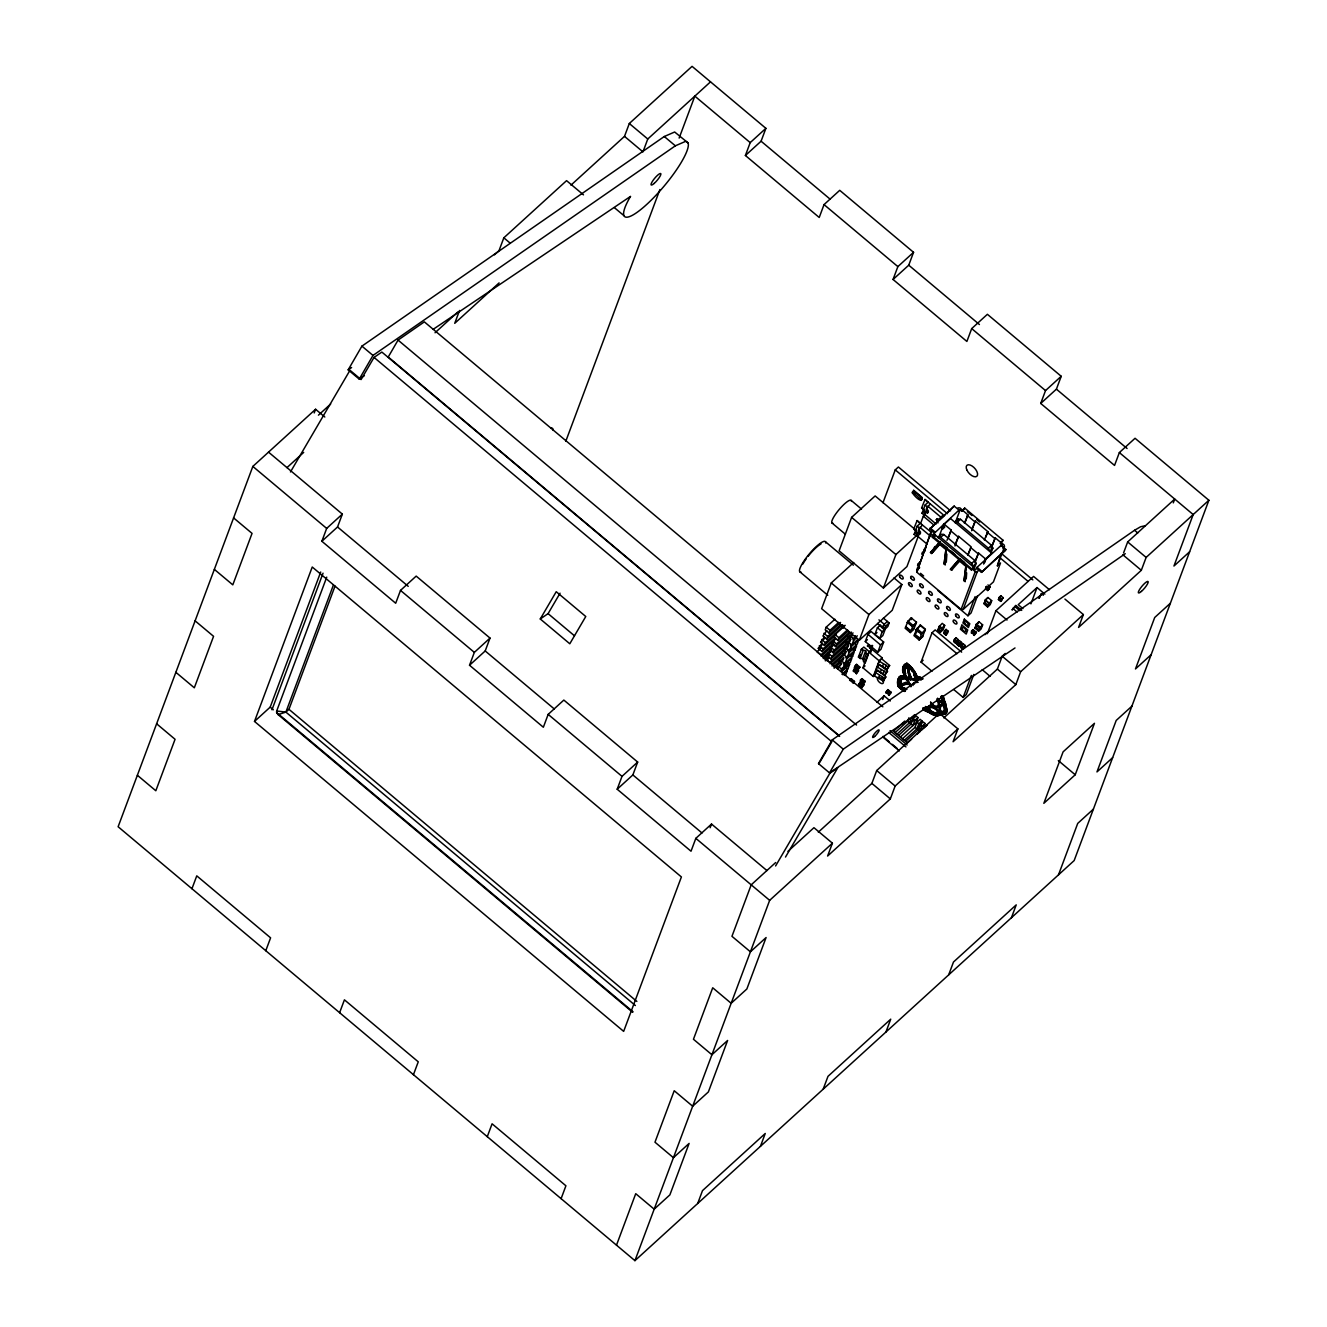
<?xml version="1.0" encoding="UTF-8"?>
<svg xmlns="http://www.w3.org/2000/svg" width="1327" height="1327" viewBox="0 0 1327 1327"><rect width="100%" height="100%" fill="white"/><g stroke="black" fill="none" stroke-linecap="round" stroke-linejoin="round"><path stroke-width="1.5" d="M902.178 677.931L902.327 677.798A1.791 0.912 47.7 0 0 901.215 678.429A1.742 0.896 47.7 0 0 900.403 679.308L900.253 679.457A1.742 0.896 47.7 0 1 901.066 678.578A1.791 0.912 47.7 0 1 902.178 677.931L902.194 677.715M905.047 666.9L905.18 667.365A1.725 0.879 47.7 0 0 904.351 668.36A1.675 0.863 47.7 0 0 903.919 669.554A1.758 0.896 47.7 0 0 904.002 671.064L904.069 670.981M900.27 679.291L899.656 680.287M904.632 670.981L905.429 673.685M910.488 677.301C908.63 671.877 911.052 681.215 911.666 678.396A27.9 14.282 47.7 0 1 908.713 669.107L908.398 668.426M899.938 684.068L900.104 683.919A2.123 1.078 47.7 0 0 900.353 682.559A2.472 1.261 47.7 0 0 900.851 681.249A1.791 0.912 47.7 0 0 901.232 680.22L901.68 679.009L901.215 680.369A1.791 0.912 47.7 0 1 900.701 681.381A2.472 1.261 47.7 0 1 900.204 682.692A2.123 1.078 47.7 0 1 899.938 684.068L900.469 684.4M899.689 686.125L899.656 684.832A1.974 1.012 47.7 0 1 899.54 683.189A1.841 0.945 47.7 0 1 899.524 681.713A1.908 0.979 47.7 0 1 899.806 680.635L899.872 680.32M946.35 548.98L945.239 564.954L944.111 563.992L946.101 548.134L940.528 543.456L931.604 553.492L930.476 552.546L939.914 541.93L930.476 552.546M946.101 548.134L944.111 563.992M946.317 562.101L946.881 554.105M966.288 565.717L965.177 581.69L964.032 580.728L966.039 564.871L960.466 560.193L959.521 561.056L965.094 565.733M966.039 564.871L964.032 580.728M966.255 578.837L966.67 572.849M914.535 677.168L914.95 676.554A2.007 1.028 47.7 0 1 914.32 674.514L913.59 673.452M914.701 677.035L914.701 677.782M901.315 684.699L901.531 684.185A40.291 20.618 47.7 0 1 905.213 682.592L905.976 682.294A40.291 20.618 47.7 0 1 908.381 682.111L908.547 681.962A4.031 2.057 47.7 0 0 903.704 678.412L901.962 679.291M904.948 670.251L905.86 667.746A2.621 1.344 47.7 0 0 906.739 666.618L906.59 666.768A2.621 1.344 47.7 0 1 905.694 667.879L905.279 668.99M905.346 672.524L905.694 674M922.331 524.945L918.234 530.369L919.926 533.653L917.173 533.205L916.111 536.042L914.121 534.366L917.206 526.122L920.341 523.269L931.62 532.575M919.694 533.968L920.523 532.077L918.865 529.805L919.827 527.234L931.305 536.871M930.227 503.845L926.13 509.269L927.59 512.869L925.068 512.106L924.007 514.926L922.016 513.25L925.101 505.023L928.236 502.17L943.149 514.694L939.052 520.118L936.298 519.67L937.99 522.954M927.59 512.869L928.419 510.978L926.76 508.705L927.722 506.118L940.644 516.966L939.052 520.118M936.945 521.893L937.161 518.774L939.682 519.554M900.403 679.308L899.806 680.635M905.014 670.4L905.512 668.957M324.816 417.01L315.577 409.263L252.843 466.424L118.12 826.738L634.936 1260.65L1074.157 860.576L1208.88 500.262L1135.049 438.275L1119.358 452.573L1114.547 465.429L1040.716 403.441L1045.527 390.586L1061.218 376.287L987.388 314.3L971.696 328.598L966.885 341.454L893.054 279.466L897.865 266.611L913.557 252.312L839.726 190.325L824.034 204.607L819.223 217.479L745.392 155.491L750.203 142.619L765.895 128.337L692.064 66.35L629.313 123.511L624.503 136.366L570.942 185.166M314.217 412.946L315.577 409.263M191.951 888.725L196.761 875.853L270.592 937.841L265.782 950.713M254.502 721.424L312.243 567.011L681.398 876.948L623.657 1031.378L254.502 721.424L270.194 707.142L320.703 572.02M766.89 870.545L711.521 824.05L695.829 838.349L691.019 851.221L617.188 789.233L632.863 774.935L637.673 762.063L563.842 700.075L548.167 714.374L543.357 727.246L469.526 665.242L485.201 650.96L490.011 638.088L416.18 576.1L400.505 590.399L395.695 603.254L321.864 541.267L326.674 528.411L342.349 514.113L268.518 452.125M321.864 541.267L337.539 526.985L342.349 514.113M271.969 709.763L323.042 573.181M632.581 1012.219L278.123 714.606A3.633 1.858 47.7 0 1 276.68 711.007L326.741 577.129M278.123 714.606L285.886 712.101L333.409 585.025M276.696 711.007L285.886 712.101L288.954 709.315L335.034 586.086M459.54 310.452L454.73 323.324L499.101 282.9M583.482 194.853L566.563 180.654L503.829 237.815L499.002 250.67L494.424 254.85M710.509 81.843L647.775 139.003L642.965 151.875L624.503 136.366M339.612 1012.7L344.423 999.828L418.254 1061.816L413.443 1074.688M469.526 665.242L474.336 652.386L490.011 638.088M565.816 441.194L659.901 189.545M679.142 138.074L694.834 96.141L750.203 142.619M745.392 155.491L761.084 141.209L765.895 128.337M487.274 1136.675L492.085 1123.803L565.916 1185.791L561.105 1198.663M617.188 789.233L621.998 776.361L637.673 762.063M893.054 279.466L908.746 265.184L913.557 252.312M710.144 827.733L711.521 824.05M916.277 530.468L875.14 495.933L851.619 517.364L839.112 550.821L883.4 588.01L906.938 566.579L918.748 534.98M853.725 562.482L831.266 582.935L821.629 608.678L859.282 640.294L892.225 610.287L901.862 584.543L894.016 577.958M832.195 642.268L822.06 651.507L818.295 648.339L822.193 643.014M835.96 634.77L824.366 645.32L820.6 642.168L824.498 636.844M826.804 630.673L822.906 635.981L826.671 639.15L842.612 624.635M834.915 619.228L826.223 627.124L825.228 629.811L828.993 632.979L840.572 622.429M822.06 651.507L823.072 648.82L834.65 638.27M824.366 645.32L825.377 642.633L844.204 625.498L843.192 628.185M826.671 639.15L827.683 636.462L840.721 624.586M828.993 632.979L829.989 630.292L838.681 622.38M882.969 502.734L895.261 469.874L898.396 467.004L950.58 510.829M831.05 650.462L827.152 655.787L830.918 658.938L849.744 641.804L850.74 639.116L848.235 637.026M833.356 644.292L829.458 649.6L833.223 652.768L852.05 635.616M851.47 632.083L835.546 646.581L831.78 643.429L835.678 638.105M845.216 625.349L835.081 634.571L834.086 637.259L837.851 640.41L847.986 631.188M830.918 658.938L831.929 656.251L850.74 639.116M833.223 652.768L834.235 650.081L853.062 632.929M835.546 646.581L836.541 643.894L849.579 632.034M837.851 640.41L838.846 637.723L847.538 629.811M616.491 1245.157L635.733 1193.686L654.194 1209.179L669.87 1194.881L689.111 1143.41L673.436 1157.708L654.974 1142.199L674.216 1090.728L692.677 1106.237L708.369 1091.939L727.611 1040.468L711.919 1054.749L693.457 1039.257L712.715 987.786L731.16 1003.278L746.852 988.997L766.094 937.526L750.418 951.807L731.957 936.315L751.198 884.844L775.681 862.533M838.996 661.725L841.517 663.815L837.602 669.14M843.607 649.384L846.128 651.457L845.117 654.145L832.095 666.021M845.913 643.197L848.434 645.287L847.439 647.974L830.055 663.799M842.745 669.455L844.37 665.142L851.884 658.275L850.275 662.604L842.745 669.455L837.967 666.668M845.05 663.284L846.676 658.955L854.206 652.104L852.581 656.434L845.05 663.284L840.273 660.498M842.595 654.311L847.372 657.114L848.981 652.784L856.512 645.917L855.533 643.877M849.678 650.927L851.287 646.614L858.818 639.747L857.209 644.076L849.678 650.927L844.901 648.14M847.207 641.953L851.984 644.756L853.593 640.427L856.612 637.69M849.512 635.782L854.289 638.569L855.368 635.699M912.395 493.097L913.59 490.343L922.298 497.658C922.149 508.573 900.436 478.533 921.353 500.179M849.579 664.462L842.048 671.313L841.069 669.272L848.6 662.405L849.579 664.462L847.97 668.775L846.294 668.592L847.273 670.633L845.664 674.962L843.989 674.763M847.372 657.114L854.887 650.247L856.512 645.917M859.282 640.294L868.92 614.55L901.862 584.543M914.237 494.208L915.166 491.687M913.971 494.424L914.917 491.902M883.4 588.01L895.907 554.553L916.741 535.461L917.803 532.641L920.324 533.404M855.218 667.962L853.079 670.931L856.131 672.955L856.711 671.412L854.605 669.637M857.972 670.268L856.396 671.694L856.396 673.718L858.552 670.749L854.422 667.332L856.578 664.363L859.896 667.149L857.74 670.118L857.756 668.095L859.315 666.668M861.306 649.351L865.652 650.844L862.782 658.54L860.145 658.474L858.436 657.031L861.306 649.351L863.827 647.062L870.628 652.784L871.955 649.268L882.289 657.943L878.756 661.874M850.607 680.32L851.188 678.76L854.505 681.564L853.924 683.106M853.709 671.462L856.578 664.363M865.287 641.571L867.974 634.356L871.109 631.503L883.666 642.036L880.979 649.251L877.827 652.104L865.287 641.571L867.377 639.664M634.936 1260.65L769.66 900.336L832.411 843.176L813.949 827.683L787.923 851.387M860.145 658.474L863.014 650.777M857.756 668.095L857.176 669.637L859.896 667.149M921.104 500.412L922.298 497.658M856.396 673.718L856.396 671.694M867.261 645.984L868.82 644.557L870.894 646.448L870.578 648.77L872.154 647.344M868.787 644.673L868.206 646.232L870.313 647.991M864.623 663.334L863.545 661.327L866.415 653.647L865.652 650.844M915.879 530.883L913.722 529.075L917.123 520.549L920.341 523.269M923.758 509.784L921.618 507.976L925.019 499.45L928.236 502.17M881.742 625.863L885.341 628.882L882.853 635.567L879.701 638.436L874.908 634.406L877.412 627.704L880.547 624.851M875.372 674.597L873.282 676.505L862.948 667.813L868.82 652.121L871.955 649.268M865.254 662.754L868.123 655.074L866.415 653.647M870.578 648.77L870.578 646.747L872.154 645.304M864.64 680.95L863.081 682.377L863.081 684.4L865.221 681.431L861.903 678.644L859.448 685.196L861.571 686.971L862.135 685.429L860.709 684.068L858.503 684.964L860.709 681.862L862.815 683.637L863.396 682.078L861.289 680.32M861.903 678.644L860.327 680.071L860.394 682.144L862.533 679.175M859.133 685.495L859.083 683.405M920.639 523.352L923.327 516.153L925.417 514.246M924.007 514.926L925.699 511.525L928.22 512.305M883.4 618.1L889.156 622.927L885.706 626.079L884.363 629.678L882.571 628.185L884.23 624.287L878.938 619.842M860.659 681.978L863.977 684.765L861.82 687.751L861.82 685.711L863.396 684.284M879.701 638.436L882.206 631.735L887.813 626.543L889.156 622.927M861.82 687.751L861.82 685.711M863.081 684.4L863.081 682.377M877.827 652.104L880.531 644.905L883.666 642.036M873.282 676.505L879.154 660.796L882.289 657.943M874.261 674.979L875.223 672.407L882.339 676.737L884.363 678.445L883.4 681.016L873.63 675.559M876.367 669.339L877.247 667.017L883.998 671.047L885.938 672.673L885.059 674.995L875.754 669.903M878.507 663.616L879.37 661.31L886.137 665.325L888.062 666.967L887.199 669.272L877.877 664.197M932.981 537.7L935.236 534.963L973.636 567.193L973.255 568.221L971.364 569.93L932.981 537.7L934.855 535.992L933.014 534.433L934.573 533.006L929.779 528.975L954.163 506.085L958.973 510.115L958.575 511.144L960.151 509.717L961.992 511.277L964.729 508.092L1003.129 540.338L1000.392 543.506L1002.233 545.049L1000.658 546.475L1001.056 545.447L1005.849 549.478L1005.468 550.506L981.466 572.368L976.672 568.338L977.054 567.309L1001.056 545.447M917.587 565.269L919.727 562.283L917.587 565.269L918.466 565.468M923.957 550.97L922.398 552.397L921.817 553.94L922.696 554.139M917.587 569.615L917.521 567.541L919.097 566.115M918.151 565.75L918.151 563.71M922.398 554.421L924.737 551.053M924.537 551.451L924.355 549.262L925.931 547.835M1000.74 554.586L997.373 565.833L1000.508 562.963L993.442 581.889L963.17 609.458L961.113 609.392L916.824 572.202L930.791 532.575L932.367 531.148M924.421 551.335L924.355 549.262M916.824 572.202L930.791 532.575M880.249 672.59L881.111 670.268M882.389 666.884L883.251 664.562M878.325 678.396L879.287 675.808M934.573 533.006L958.973 510.115M883.135 673.353L883.998 671.047M885.258 667.647L886.137 665.325M881.377 679.308L882.339 676.737M934.855 535.992L935.236 534.963M876.616 667.597L879.751 664.727L887.498 671.246L885.059 674.995M881.891 659.021L889.637 665.524L887.199 669.272M874.593 672.971L877.728 670.118L885.855 676.936L883.4 681.016M932.649 552.248L934.772 546.558M938.421 538.347L943.829 523.9M910.289 632.564L912.794 626.41L907.635 622.081L905.13 628.218L910.289 632.564L913.739 629.429L916.542 621.965M907.32 622.363L911.267 617.868L916.443 622.214L912.495 626.709L907.32 622.363L911.267 617.868M944.409 526.769L941.905 529.058L944.194 524.215L950.464 518.509L991.816 553.21L985.546 558.932L983.622 564.075M911.085 619.692L911.732 617.934M954.163 506.085L947.777 512.587M882.72 699.462L884.081 695.829L890.235 701.004M887.929 691.699L885.723 692.594L887.863 689.625L891.197 692.412L889.04 695.381L889.04 693.357L890.616 691.931M886.353 693.125L887.863 689.625M697.687 1203.489L702.497 1190.634L765.248 1133.474L760.437 1146.346M832.411 843.176L827.6 856.048L890.334 798.904L895.144 786.032L957.895 728.871L939.433 713.379L876.699 770.539L871.872 783.394L818.311 832.195M889.04 695.381L889.04 693.357M946.98 540.321L951.21 530.103L944.194 524.215M948.324 537.833L951.21 530.103M955.224 522.871L960.151 509.717M916.808 632.183L913.938 635.616L919.097 639.962L922.547 636.811M916.128 629.761L920.075 625.266L925.251 629.612L921.303 634.09L916.128 629.761L918.533 627.571M956.75 522.805L958.16 519.006L960.499 519.272L991.501 545.297L992.861 548.134L990.738 553.823M961.992 511.277L964.729 508.092M919.511 626.775L920.225 624.884L925.4 629.214L922.514 636.943M919.097 639.962L923.028 635.533M955.075 544.601L958.592 536.307L971.148 546.84L967.632 555.134M954.992 545.961L958.592 536.307M964.397 523.186L967.914 514.893L959.985 507.926L957.928 507.859M965.028 522.606L967.914 514.893M931.969 671.263L921.071 662.107L932.035 632.763L935.17 629.91L961.66 652.154M971.779 529.373L975.295 521.08L987.852 531.629L985.679 537.418M971.696 530.734L975.295 521.08M939.068 626.742L942.236 623.342L944.691 625.399L943.115 629.612L940.262 632.216L937.807 630.159L939.068 626.742L941.54 628.816L944.393 626.211M968.262 554.57L970.419 548.764M940.262 632.216L943.381 628.882M941.54 628.816L944.691 625.399M942.104 628.285L941.108 630.972L938.653 628.898M895.144 732.587L907.701 721.158L908.978 717.725M943.663 633.161L945.886 635.019L943.663 633.161L945.388 631.337M948.307 631.287L946.582 633.145L944.525 630.856L946.101 629.413L948.307 631.287L945.886 635.019M944.675 631.005L944.127 632.481L946.35 634.339L946.897 632.863L944.525 630.856M945.239 631.735L946.101 629.413M898.545 735.44L911.085 724.011L914.602 714.706L911.467 717.559L909.542 722.717L907.701 721.158M914.867 720.412L913.009 718.869L916.161 715.999L918.002 717.559L914.867 720.412L912.943 725.554L911.085 724.011M971.364 569.93L973.636 567.193M975.013 561.338L978.53 553.044L985.546 558.932M974.914 562.698L978.53 553.044M918.002 717.559L916.078 722.701L900.386 736.983M984.335 539.923L987.852 531.629M902.493 738.757L915.049 727.329L916.974 722.187L920.109 719.334L921.95 720.876L920.026 726.018L904.351 740.317M974.035 569.051L976.158 563.361L974.798 560.525L943.779 534.482L941.457 534.217L938.322 537.087L940.644 537.352L971.663 563.378L973.023 566.214L976.158 563.361M961.113 609.392L975.262 571.555L972.309 569.084M921.95 720.876L918.815 723.729L916.891 728.888L915.049 727.329M921.071 730.547L923.161 728.656L925.085 723.497L923.227 721.954L920.092 724.807L918.168 729.95L920.026 731.509L917.222 734.047M963.17 609.458L977.302 571.638L978.878 570.195M920.026 731.509L921.95 726.35L925.085 723.497M955.357 639.697L953.632 641.538L955.855 643.396L957.563 641.555M958.111 640.095L956.551 641.522L954.495 639.216L956.07 637.789L958.276 639.647L957.414 641.969M954.644 639.365L954.096 640.841L956.319 642.699L956.867 641.24L954.495 639.216M955.208 640.112L956.07 637.789M984.634 562.665L985.911 559.248M981.466 572.368L1005.849 549.478M991.004 548.051L995.233 537.817L1000.774 542.478L1000.392 543.506M955.855 643.396L953.781 641.123M956.551 641.522L958.276 639.647M991.634 547.47L995.233 537.817M956.949 644.325L958.675 642.484L956.949 644.325L959.172 646.183L960.731 644.756L961.611 642.434L959.388 640.576L957.663 642.45L959.869 644.308L961.445 642.882M957.663 642.45L960.184 644.026L959.637 645.503L957.414 643.628L957.961 642.168M937.675 590.382L967.947 615.794L975.129 596.603M977.535 595.674L971.082 612.941L967.947 615.794M959.172 646.183L960.881 644.358M959.869 644.308L961.611 642.434M1040.716 403.441L1056.408 389.159L1061.218 376.287M964.43 647.858L965.293 645.536L963.087 643.678L960.648 647.427L962.855 649.285L964.58 647.443M962.357 645.585L963.087 643.678M962.855 649.285L960.798 647.012M962.921 644.126L961.345 645.552L963.568 647.41L965.293 645.536M986.508 586.501L985.497 588.674L987.703 590.532L990.141 586.783L987.918 584.925M973.039 629.628L971.48 631.055L971.48 633.095L973.039 629.628L976.373 632.415L974.217 635.401L974.167 633.311L975.727 631.884M971.48 633.095L973.62 630.109M987.703 590.532L989.428 588.69M986.193 586.799L988.399 588.657L986.359 586.352M988.715 588.359L988.167 589.835L985.961 587.977M997.373 565.833L1004.439 546.906L1004.274 545.132L1001.321 542.643M974.831 628.003L978.911 621.699L982.627 624.835L981.184 628.716L978.546 631.121L974.831 628.003L977.452 625.598M982.378 625.498L979.741 627.903L976.025 624.785L978.911 621.699M985.596 600.103L983.871 603.802L987.587 606.92L990.224 604.531L991.684 600.633L987.952 597.515L985.331 599.904L988.797 603.719L991.435 601.313M987.952 597.515L985.065 600.584M974.217 635.401L974.167 633.311M978.546 631.121L981.466 627.97M979.741 627.903L982.627 624.835M987.587 606.92L990.506 603.785M988.797 603.719L991.684 600.633M998.418 599.522L1000.84 595.773L1003.063 597.631L1000.624 601.38L998.418 599.522L999.977 598.079M953.798 689.592L963.153 697.438L971.381 675.426M987.338 633.709L995.93 610.702L1033.584 576.416L1049.425 589.719M1000.624 601.38L1002.349 599.539M1001.487 599.058L1001.089 600.683L998.883 598.825L999.281 597.2L1001.487 599.058L1003.063 597.631M973.819 674.415L966.288 694.585L963.153 697.438M823.171 1089.185L827.998 1076.33L890.732 1019.169L885.922 1032.041M957.895 728.871L953.085 741.743L1015.835 684.599L1020.645 671.727L1083.379 614.567L1064.934 599.074M1015.852 605.477L1012.169 609.806L1015.852 605.477L1021.724 610.403M943.812 717.89L997.373 669.09L1002.184 656.235L1005.236 653.448M1030.93 603.868L1037.034 587.546L1044.863 594.131M1043.387 595.209L1041.463 593.6L1039.24 598.046M948.672 974.881L953.483 962.025L1016.233 904.865L1011.423 917.737M1083.379 614.567L1078.569 627.439L1141.32 570.295L1146.13 557.423L1208.88 500.262M1123.554 552.961L1127.668 541.93L1174.727 499.052L1173.3 502.867M1075.218 774.769L1094.46 723.298L1063.093 751.862L1043.835 803.333L1075.218 774.769L1058.299 760.553M1058.482 874.875L1077.723 823.403L1093.415 809.105M902.659 687.237L902.277 687.419A2.256 1.161 47.7 0 0 900.734 685.959L900.602 686.009A2.256 1.161 47.7 0 1 902.277 687.419L906.092 688.779M909.625 666.834L910.272 667.398A1.675 0.863 47.7 0 1 911.632 669.19A1.758 0.896 47.7 0 1 913.125 670.848A2.787 1.427 47.7 0 1 914.253 673.005A2.621 1.344 47.7 0 1 915.182 674.962A2.389 1.227 47.7 0 1 915.978 677.268L915.829 677.4A2.389 1.227 47.7 0 0 915.033 675.111A2.621 1.344 47.7 0 0 914.104 673.137L913.59 672.806A2.239 1.145 47.7 0 1 912.445 670.998A2.007 1.028 47.7 0 1 911.301 669.471A1.725 0.879 47.7 0 1 909.675 667.68A2.422 1.244 47.7 0 1 908.315 666.701L908.166 666.834A2.422 1.244 47.7 0 0 909.526 667.829A1.725 0.879 47.7 0 0 911.151 669.621A2.007 1.028 47.7 0 0 912.279 671.147L912.445 670.998M914.933 677.815L914.884 678.114A4.727 2.422 47.7 0 1 911.5 678.545A27.9 14.282 47.7 0 1 908.547 669.256L908.448 668.758M1038.975 598.245L1041.463 593.6M364.394 375.674L359.252 379.14L348.172 369.851L361.923 346.131L664.28 136.515L674.663 132.003L688.033 142.885A48.767 10.649 -50 0 1 647.991 203.263A48.767 10.649 -50 0 1 630.01 197.259L630.574 196.363L433.083 329.395M359.252 379.14L372.987 355.437L675.36 145.821L685.744 141.292L688.033 142.885M882.837 706.81L424.341 321.864L398.05 340.094L388.23 357.029L838.78 735.307M1145.035 525.791L1140.639 526.736L1134.568 530.269L832.211 739.885L818.46 763.589L829.906 773.193L837.719 767.852L785.501 857.06M1125.263 553.691L843.275 749.174L829.541 772.895L1015.006 647.958M290.464 471.964L349.996 370.266L361.077 379.572L374.048 357.411L381.861 352.07L839.626 736.402M540.271 618.979L556.229 591.709L585.771 616.508L569.797 643.777L540.271 618.979L548.084 613.638L560.06 593.186M818.825 763.904L831.797 741.743L374.048 357.411M775.598 865.967L829.906 773.193M905.561 666.287L905.827 666.336A1.725 0.879 47.7 0 1 906.988 665.524L909.658 666.585M903.455 678.893L903.554 678.661A4.031 2.057 47.7 0 1 908.381 682.111M931.604 553.492L940.528 543.456M950.397 569.283L951.343 568.437L952.471 569.383L951.525 570.228L950.397 569.283L958.907 559.513M951.343 568.437L959.852 558.667M951.525 570.228L960.466 560.193M884.363 678.445L885.855 676.936M905.346 674.547L905.346 674.547A4.595 2.355 47.7 0 0 909.858 678.86L910.007 678.711A41.502 21.232 47.7 0 1 908.929 675.078L908.713 674.199A41.502 21.232 47.7 0 1 907.95 668.344L907.801 668.493A41.502 21.232 47.7 0 0 908.564 674.348L908.779 675.227A41.502 21.232 47.7 0 0 909.858 678.86M914.22 628.135L911.068 631.038L905.91 626.692M318.43 415.169L330.672 404.005M286.98 467.618L303.684 452.407M435.04 332.762L457.997 311.845M913.59 490.343L922.049 497.89M921.021 496.597L920.075 499.118M925.019 499.45L927.921 502.452M921.618 507.976L924.073 509.502M922.016 513.25L924.836 510.679M917.123 520.549L920.026 523.551M927.225 513.035L928.436 511.973M913.722 529.075L916.194 530.601M914.121 534.366L916.94 531.795M919.346 534.134L920.556 533.072M936.298 519.67L937.509 518.608M929.779 528.975L944.774 515.324M942.27 529.357L944.774 527.084M820.6 642.168L824.946 638.204M958.16 519.006L955.025 521.859L957.348 522.125L988.366 548.167L989.726 551.004L992.861 548.134M923.791 550.805L925.35 549.378M818.295 648.339L822.64 644.375M940.644 537.352L943.779 534.482M957.348 522.125L960.499 519.272M821.33 647.875L816.984 651.839L820.75 654.991L833.787 643.131M831.78 643.429L834.666 640.792M821.197 656.367L834.235 644.491M916.957 569.084L919.163 568.188M916.658 570.411L919.677 567.657M822.79 657.213L831.482 649.301M823.238 658.59L831.913 650.661M824.83 659.436L829.159 655.472M828.745 656.633L825.842 659.27L829.607 662.438L848.434 645.287M825.261 660.796L828.164 658.159M826.29 660.63L829.193 657.993M854.289 638.569L857.308 635.832M851.984 644.756L858.005 639.266M831.647 664.645L846.128 651.457M851.005 647.991L848.003 650.744L848.981 652.784M833.688 666.867L843.823 657.645L842.811 660.332L834.119 668.244M887.365 621.434L883.915 624.586L885.706 626.079M837.171 667.78L841.517 663.815M874.908 634.406L876.998 632.498M882.571 628.185L877.578 623.441M867.891 646.514L869.467 645.088M858.436 657.031L860.941 654.758M869.998 648.289L872.735 645.801M841.948 674.265L847.97 668.775M842.761 674.746L847.273 670.633M854.422 667.332L856.628 666.436L855.052 667.863M857.209 664.893L855.003 665.789M855.865 668.493L853.659 669.389M971.663 563.378L974.798 560.525M988.366 548.167L991.501 545.297M855.832 673.237L858.552 670.749M862.948 667.813L865.038 665.922M849.612 680.204L851.188 678.76M1000.774 542.478L1003.129 540.338M850.242 680.734L851.818 679.308M912.495 626.709L915.945 623.557M976.672 568.338L975.096 569.764L973.255 568.221M852.365 682.509L853.924 681.066M852.929 682.99L854.505 681.564M1002.88 548.333L1004.439 546.906M858.503 684.964L861.289 682.509M862.5 683.919L865.221 681.431M861.256 687.27L863.977 684.765M921.303 634.09L924.753 630.955M888.062 666.967L889.637 665.524M885.938 672.673L887.498 671.246M937.807 630.159L940.661 627.555M988.399 588.657L990.141 586.783M906.955 663.268A19.623 10.035 47.7 0 0 902.957 671.777L902.791 671.926A19.623 10.035 47.7 0 1 906.805 663.417L906.955 663.268A15.957 8.161 47.7 0 1 917.156 676.704A9.571 4.893 47.7 0 1 923.144 678.86M944.36 631.287L945.935 629.861M906.839 665.656L908.166 665.54M907.452 665.424L907.9 666.536A2.853 1.46 47.7 0 1 906.59 666.768M903.919 669.554L904.069 669.405A1.675 0.863 47.7 0 1 904.516 668.227A1.725 0.879 47.7 0 1 905.346 667.216M903.571 672.308A8.261 4.23 47.7 0 0 907.071 678.379L906.905 678.528A8.261 4.23 47.7 0 1 903.422 672.441L903.571 672.308A17.483 8.941 47.7 0 1 907.419 664.28L907.419 664.28A15.476 7.929 47.7 0 1 916.857 677.566A9.389 4.81 47.7 0 1 922.016 678.794M946.035 634.621L947.594 633.195M904.765 691.483A13.618 6.967 47.7 0 1 898.031 686.341A21.033 10.765 47.7 0 1 898.479 678.379L898.628 678.246A10.152 5.192 47.7 0 1 905.279 676.886A10.317 5.275 47.7 0 1 902.957 671.777M914.253 673.005L914.104 673.137A2.787 1.427 47.7 0 0 912.959 670.981A1.758 0.896 47.7 0 0 911.483 669.322A1.675 0.863 47.7 0 0 910.106 667.547L910.272 667.398M904.417 674.133L904.583 673.983A5.49 2.803 47.7 0 0 910.621 679.623L910.471 679.772A5.49 2.803 47.7 0 1 904.417 674.133L904.351 673.668M899.407 679.009L899.573 678.877A9.919 5.076 47.7 0 1 907.071 678.379M885.723 692.594L888.509 690.156M903.057 677.45L902.924 677.417A4.877 2.505 47.7 0 1 909.227 682.625L908.995 682.708M876.948 702.331L884.081 695.829M921.071 662.107L923.161 660.199M905.279 676.886L905.114 677.019A10.152 5.192 47.7 0 0 898.479 678.379M912.064 670.666L913.125 670.848M899.54 683.189L899.391 683.339A1.841 0.945 47.7 0 1 899.358 681.846A1.908 0.979 47.7 0 1 899.971 680.502M888.476 694.9L891.197 692.412M898.031 686.341L898.197 686.192A21.033 10.765 47.7 0 1 898.628 678.246M899.573 678.877A15.061 7.697 47.7 0 0 899.076 685.959L898.91 686.092A13.552 6.934 47.7 0 0 905.445 690.737M899.54 685.395L900.005 686.49M910.504 677.865L911.234 679.59M901.381 684.317L902.526 685.445A25.097 12.839 47.7 0 1 909.924 684.433A4.761 2.438 47.7 0 1 910.936 686.241M914.884 676.654A2.007 1.028 47.7 0 1 914.154 674.663L914.32 674.514M1000.84 595.773L999.115 597.648L1001.321 599.505L1002.897 598.079M906.341 683.422L908.912 682.642M954.329 639.664L955.904 638.237M904.45 689.542L902.012 688.149M914.618 678.678L915.497 679.905M903.903 689.244L905.047 689.891M907.137 683.256L907.087 683.256A10.234 5.225 47.7 0 1 910.057 683.77L910.206 683.621A6.685 3.417 47.7 0 1 911.185 685.064M903.422 672.441A17.483 8.941 47.7 0 1 907.253 664.429A15.476 7.929 47.7 0 1 916.708 677.699L916.857 677.566M901.531 684.715L902.393 685.445A25.097 12.839 47.7 0 1 909.775 684.566L909.924 684.433M976.025 624.785L978.663 622.38M917.737 682.393A15.824 8.095 47.7 0 1 915.978 681.63L916.094 681.514A7.381 3.782 47.7 0 1 921.635 679.374M917.339 681.431A16.936 8.659 47.7 0 1 916.692 681.215L916.824 681.099M973.587 634.853L976.373 632.415M963.568 647.41L965.127 645.984M984.999 634.654L989.278 630.756M1037.034 587.546L1018.207 604.697L1022.901 608.645M904.699 721.092L893.552 731.243L907.469 742.938L911.649 739.122M897.002 734.146L912.677 719.848L914.237 721.158M924.504 707.789A6.867 3.517 47.7 0 0 926.611 708.684L926.727 708.568A9.223 4.711 47.7 0 0 925.35 706.428M928.021 708.485L927.855 708.635A8.277 4.246 47.7 0 1 931.786 706.13A8.277 4.246 47.7 0 1 938.637 711.405L938.786 711.272A8.277 4.246 47.7 0 0 931.952 705.997A8.277 4.246 47.7 0 0 928.021 708.485A8.078 4.13 47.7 0 0 934.954 714.042A8.078 4.13 47.7 0 0 938.786 711.272M930.542 702.265A6.171 3.152 47.7 0 0 932.682 704.637L932.848 704.504A6.171 3.152 47.7 0 1 930.691 702.132M930.99 704.255A7.846 4.014 47.7 0 0 932.3 705.649L932.466 705.5A7.846 4.014 47.7 0 0 938.753 706.744A7.846 4.014 47.7 0 0 937.957 700.291M927.955 709.995L928.071 709.879A9.77 5.009 47.7 0 0 926.445 706.777A9.77 5.009 47.7 0 1 927.955 709.995A8.957 4.595 47.7 0 1 924.007 708.236M928.983 709.099L929.149 708.95A7.481 3.832 47.7 0 0 937.94 711.206L937.774 711.355A7.332 3.749 47.7 0 0 928.983 709.099A7.481 3.832 47.7 0 0 937.774 711.355M922.713 709.149A10.5 5.374 47.7 0 0 928.236 711.952L928.402 711.819A15.625 7.995 47.7 0 0 939.068 715.419M937.509 698.433A8.675 4.445 47.7 0 0 941.175 701.635L941.324 701.485A7.315 3.749 47.7 0 0 941.108 696.957M937.061 699.147A9.389 4.81 47.7 0 0 941.739 702.928L941.905 702.779A8.393 4.296 47.7 0 0 941.49 696.045M922.846 707.838A9.306 4.761 47.7 0 0 927.921 710.459L927.755 710.608A12.656 6.486 47.7 0 0 937.857 714.374A11.279 5.772 47.7 0 0 941.606 713.412A10.069 5.159 47.7 0 0 944.592 705.417A9.886 5.059 47.7 0 0 943.497 701.203L943.646 701.054A12.474 6.386 47.7 0 0 941.971 696.244M940.13 715.27A12.988 6.652 47.7 0 0 942.22 714.424A11.362 5.806 47.7 0 0 945.471 705.715A5.325 2.72 47.7 0 0 944.409 701.485L944.559 701.336A11.893 6.088 47.7 0 0 942.784 695.829M943.082 704.189L943.281 704.023A8.808 4.495 47.7 0 1 945.454 711.007A8.808 4.495 47.7 0 1 940.71 712.433L940.528 712.599A11.031 5.64 47.7 0 1 943.082 704.189A8.808 4.495 47.7 0 1 945.272 711.189A8.808 4.495 47.7 0 1 940.528 712.599M943.182 705.533L943.381 705.367A7.166 3.666 47.7 0 1 941.108 711.405L940.926 711.587A9.156 4.678 47.7 0 1 943.182 705.533A7.166 3.666 47.7 0 1 940.926 711.587M944.592 705.417L944.758 705.267A9.886 5.059 47.7 0 0 943.646 701.054M905.628 741.378L920.258 728.042M945.471 705.715L945.62 705.582A5.325 2.72 47.7 0 0 944.559 701.336M937.857 714.374L938.007 714.241A11.279 5.772 47.7 0 0 941.755 713.279A10.069 5.159 47.7 0 0 944.758 705.267M923.99 728.075L927.125 725.205M942.22 714.424L942.369 714.274A11.362 5.806 47.7 0 0 945.62 705.582M1189.639 551.75L1173.947 566.032L1193.189 514.561L1119.358 452.573M1170.381 603.221L1154.706 617.503L1135.464 668.974L1151.139 654.692M1131.898 706.163L1116.206 720.445L1096.965 771.932L1112.656 757.634M348.172 369.851L351.605 367.529M905.678 688.779L903.637 687.85M905.196 689.924L904.433 689.808M975.262 571.555L977.302 571.638M853.211 650.064L854.887 650.247M850.906 656.235L852.581 656.434M902.327 688.033L901.199 687.369M903.538 689.012L902.559 688.182M908.962 666.403L909.791 666.701M902.012 687.95L900.933 687.038M906.109 688.995L906.955 689.36M761.084 141.209L830.204 199.232M908.746 265.184L979.426 324.534M1056.408 389.159L1127.087 448.509M824.034 204.607L897.865 266.611M971.696 328.598L1045.527 390.586M1134.568 530.269L1137.737 532.923M664.28 136.515L675.36 145.821M629.313 123.511L647.775 139.003M1127.668 541.93L1146.13 557.423M1122.858 554.786L1141.32 570.295M614.401 207.659L623.906 215.637M967.416 511.708L972.027 515.573M976.639 519.438L979.708 522.025M967.283 515.457L974.665 521.66M987.222 532.193L994.603 538.397M1001.188 553.326L1032.821 579.882M895.261 469.874L947.445 513.682M999.646 557.506L1028.11 581.408M925.101 505.023L927.092 506.698M950.58 530.684L957.961 536.871M970.518 547.421L977.899 553.608M924.637 514.362L936.116 523.999M923.327 516.153L934.308 525.376M930.161 527.947L934.971 531.978M977.054 567.309L981.847 571.34M930.957 534.366L933.909 536.838M942.867 544.402L947.296 548.117M950.812 551.02L955.423 554.902M960.018 558.767L964.629 562.631M933.362 536.672L971.746 568.901M1015.304 606.937L1019.717 610.636M939.599 544.319L945.156 548.996M917.206 526.122L919.196 527.798M1012.717 608.33L1017.129 612.029M999.43 597.349L1001.636 599.207M985.646 588.259L987.852 590.117M998.567 599.107L1000.774 600.965M916.741 535.461L926.793 543.904M931.405 551.7L932.533 552.646M985.331 599.904L989.312 603.238L988.399 605.709L984.667 602.574M995.93 610.702L1007.027 620.024M984.153 603.055L987.869 606.19M851.171 500.412L861.505 509.087M920.523 573.314L923.642 575.935M851.619 517.364L895.907 554.553M976.274 624.105L980.006 627.223M975.096 627.256L978.828 630.375M503.829 237.815L509.966 242.974M972.376 631.254L974.482 633.029L973.902 634.571L971.795 632.797M1002.184 656.235L1020.645 671.727M831.979 522.971L845.266 534.134M997.373 669.09L1015.835 684.599M939.383 625.946L941.838 628.003M961.511 645.104L963.883 647.128L963.319 648.588L961.113 646.73M957.099 643.927L959.321 645.785M938.073 629.429L940.528 631.486M982.212 669.687L990.124 676.339M825.394 541.681L853.377 565.169M932.035 632.763L956.966 653.697M907.817 621.019L912.993 625.365M916.625 628.417L921.801 632.747M905.595 626.974L910.753 631.32M914.403 634.372L919.561 638.718M831.266 582.935L868.92 614.55M877.412 627.704L882.206 631.735M799.816 571.771L827.783 595.259M867.974 634.356L880.531 644.905M868.82 652.121L879.154 660.796M826.223 627.124L829.989 630.292M835.081 634.571L838.846 637.723M823.918 633.294L827.683 636.462M832.775 640.742L836.541 643.894M887.249 691.301L889.355 693.059L888.775 694.618L886.668 692.843M855.948 666.038L858.055 667.796L857.491 669.355L855.368 667.581M821.612 639.481L825.377 642.633M830.47 646.913L834.235 650.081M916.974 722.187L918.815 723.729M920.092 724.807L921.95 726.35M819.306 645.652L823.072 648.82M828.164 653.1L831.929 656.251M850.557 680.436L852.68 682.211M890.019 730.646L907.121 745.011M888.675 732.421L905.926 746.902M882.87 736.419L889.206 741.727M892.358 744.381L897.102 748.378M883.882 737.945L899.341 750.916M398.05 340.094L856.545 725.04M876.699 770.539L895.144 786.032M832.211 739.885L843.275 749.174M361.923 346.131L372.987 355.437M871.872 783.394L890.334 798.904M548.084 613.638L574.508 635.832M337.539 526.985L408.235 586.335M485.201 650.96L554.321 709M632.863 774.935L701.983 832.974M252.843 466.424L326.674 528.411M400.505 590.399L474.336 652.386M548.167 714.374L621.998 776.361M695.829 838.349L769.66 900.336M233.585 517.895L252.047 533.388L232.806 584.859L214.344 569.366M195.102 620.837L213.564 636.33L194.323 687.801L175.861 672.308M288.954 709.315L636.86 1001.421M285.886 712.101L635.384 1005.534M270.194 707.142L273.362 709.796M276.53 712.466L633.012 1011.771M156.619 723.779L175.064 739.288L155.823 790.759L137.361 775.25M904.483 671.13L905.196 672.208M914.884 678.114L914.701 677.168M904.135 672.092L904.118 673.635M852.614 638.387L853.593 640.427M850.308 644.557L851.287 646.614M845.697 656.915L846.676 658.955M843.375 663.102L844.37 665.142M904.002 671.794L903.986 673.32M909.576 675.327L909.476 674.348M862.782 658.54L863.545 661.327M884.296 680.552A3.948 2.024 47.7 0 1 883.517 680.154M882.72 679.59A3.948 2.024 47.7 0 1 881.991 678.877M881.858 679.042A3.948 2.024 47.7 0 1 883.002 683.322A3.948 2.024 47.7 0 1 878.856 681.73A3.948 2.024 47.7 0 1 877.711 677.467M879.552 677.367A3.948 2.024 47.7 0 1 880.332 677.749M942.369 714.274A12.988 6.652 47.7 0 1 940.279 715.137M928.071 709.879A8.957 4.595 47.7 0 1 924.139 708.12M915.978 677.268A6.154 3.152 47.7 0 1 911.4 679.457M910.621 679.623A38.267 19.573 47.7 0 0 909.609 674.796L909.443 674.945A38.267 19.573 47.7 0 1 910.471 679.772M932.466 705.5A7.846 4.014 47.7 0 1 931.139 704.106M928.402 711.819A10.5 5.374 47.7 0 1 922.862 709.016M914.104 684.301A6.038 3.085 47.7 0 1 914.85 683.405M926.727 708.568A6.867 3.517 47.7 0 1 925.35 708.071M940.71 712.433A11.031 5.64 47.7 0 1 943.281 704.023M941.905 702.779A9.389 4.81 47.7 0 1 937.227 698.997M905.595 690.604A13.552 6.934 47.7 0 1 899.076 685.959M904.914 691.35A13.618 6.967 47.7 0 1 898.197 686.192M913.042 685.495A7.348 3.749 47.7 0 1 916.924 682.542M916.692 681.215A6.784 3.467 47.7 0 1 921.104 680.121M917.869 682.277A15.824 8.095 47.7 0 1 916.094 681.514M915.033 677.981A4.727 2.422 47.7 0 1 911.666 678.396M941.324 701.485A8.675 4.445 47.7 0 1 937.658 698.301M937.044 700.523A6.204 3.168 47.7 0 1 937.691 705.665A6.204 3.168 47.7 0 1 932.682 704.637M929.149 708.95A7.332 3.749 47.7 0 1 937.94 711.206M938.919 715.552A15.625 7.995 47.7 0 1 928.236 711.952M942.634 695.978A11.893 6.088 47.7 0 1 944.409 701.485M922.348 678.561A9.571 4.893 47.7 0 0 916.99 676.836A15.957 8.161 47.7 0 0 906.805 663.417M916.708 677.699A9.389 4.81 47.7 0 1 921.85 678.943M941.822 696.393A12.474 6.386 47.7 0 1 943.497 701.203M910.057 683.77A6.685 3.417 47.7 0 1 911.019 685.213M907.286 683.123A10.234 5.225 47.7 0 1 910.206 683.621M909.775 684.566A4.761 2.438 47.7 0 1 910.919 686.822M925.732 707.241A9.223 4.711 47.7 0 1 926.611 708.684M941.324 696.177A8.393 4.296 47.7 0 1 941.739 702.928M940.943 697.106A7.315 3.749 47.7 0 1 941.175 701.635M937.791 700.44A7.846 4.014 47.7 0 1 938.587 706.893A7.846 4.014 47.7 0 1 932.3 705.649M801.01 572.086A19.756 4.313 -50 0 1 809.652 553.525A19.756 4.313 -50 0 1 825.726 543.025M802.868 564.058A17.284 3.765 -50 0 1 806.352 558.601M808.126 556.262A17.284 3.765 -50 0 1 821.015 543.921M832.875 523.22A14.813 3.235 -50 0 1 839.361 509.286A14.813 3.235 -50 0 1 851.42 501.407M551.136 428.074A24.699 5.391 -50 0 1 553.044 430.147M916.443 629.479L914.718 634.09L919.876 638.436L921.601 633.808L916.443 629.479M961.909 625.1L960.383 629.164L966.222 634.057L967.731 629.993L961.909 625.1M964.347 619.128L962.921 622.944L968.395 627.538L969.805 623.723L964.347 619.128M976.556 624.304L975.627 626.775L979.343 629.894L980.271 627.422L976.556 624.304M654.161 183.441A7.415 1.609 -50 0 0 660.846 173.721A7.415 1.609 -50 0 0 652.917 180.588A7.415 1.609 -50 0 0 654.161 183.441M874.626 736.485A4.943 1.078 -50 0 0 879.104 730.016A4.943 1.078 -50 0 0 873.813 734.577A4.943 1.078 -50 0 0 874.626 736.485M962.374 629.38A2.472 1.261 47.7 0 0 965.674 631.387A2.472 1.261 47.7 0 0 964.016 627.92A2.472 1.261 47.7 0 0 962.374 629.38M964.663 623.259A2.472 1.261 47.7 0 0 967.964 625.282A2.472 1.261 47.7 0 0 966.288 621.799A2.472 1.261 47.7 0 0 964.663 623.259M899.689 576.863A2.472 1.261 47.7 0 0 902.99 578.887A2.472 1.261 47.7 0 0 901.315 575.404A2.472 1.261 47.7 0 0 899.689 576.863M908.73 584.477A2.472 1.261 47.7 0 0 912.047 586.484A2.472 1.261 47.7 0 0 910.372 583.017A2.472 1.261 47.7 0 0 908.73 584.477M910.886 578.074A2.472 1.261 47.7 0 0 914.187 580.081A2.472 1.261 47.7 0 0 912.512 576.615A2.472 1.261 47.7 0 0 910.886 578.074M917.471 591.892A2.472 1.261 47.7 0 0 920.772 593.899A2.472 1.261 47.7 0 0 919.113 590.432A2.472 1.261 47.7 0 0 917.471 591.892M919.827 585.589A2.472 1.261 47.7 0 0 923.128 587.596A2.472 1.261 47.7 0 0 921.469 584.129A2.472 1.261 47.7 0 0 919.827 585.589M928.834 593.136A2.472 1.261 47.7 0 0 932.135 595.159A2.472 1.261 47.7 0 0 930.459 591.676A2.472 1.261 47.7 0 0 928.834 593.136M926.495 599.389A2.472 1.261 47.7 0 0 929.796 601.413A2.472 1.261 47.7 0 0 928.12 597.946A2.472 1.261 47.7 0 0 926.495 599.389M944.525 614.384A2.472 1.261 47.7 0 0 947.826 616.392A2.472 1.261 47.7 0 0 946.151 612.925A2.472 1.261 47.7 0 0 944.525 614.384M937.691 600.7A2.472 1.261 47.7 0 0 941.009 602.707A2.472 1.261 47.7 0 0 939.334 599.24A2.472 1.261 47.7 0 0 937.691 600.7M935.386 606.87A2.472 1.261 47.7 0 0 938.687 608.877A2.472 1.261 47.7 0 0 937.028 605.411A2.472 1.261 47.7 0 0 935.386 606.87M946.814 608.247A2.472 1.261 47.7 0 0 950.115 610.254A2.472 1.261 47.7 0 0 948.44 606.787A2.472 1.261 47.7 0 0 946.814 608.247M955.722 615.728A2.472 1.261 47.7 0 0 959.023 617.752A2.472 1.261 47.7 0 0 957.348 614.268A2.472 1.261 47.7 0 0 955.722 615.728M953.416 621.849A2.472 1.261 47.7 0 0 956.734 623.872A2.472 1.261 47.7 0 0 955.058 620.389A2.472 1.261 47.7 0 0 953.416 621.849M966.919 470.14A7.415 3.799 47.7 0 0 976.821 476.31A7.415 3.799 47.7 0 0 971.928 465.893A7.415 3.799 47.7 0 0 966.919 470.14M1141.436 591.394A7.415 1.609 -50 0 0 1148.154 581.657A7.415 1.609 -50 0 0 1140.258 588.458A7.415 1.609 -50 0 0 1141.436 591.394"/></g></svg>
